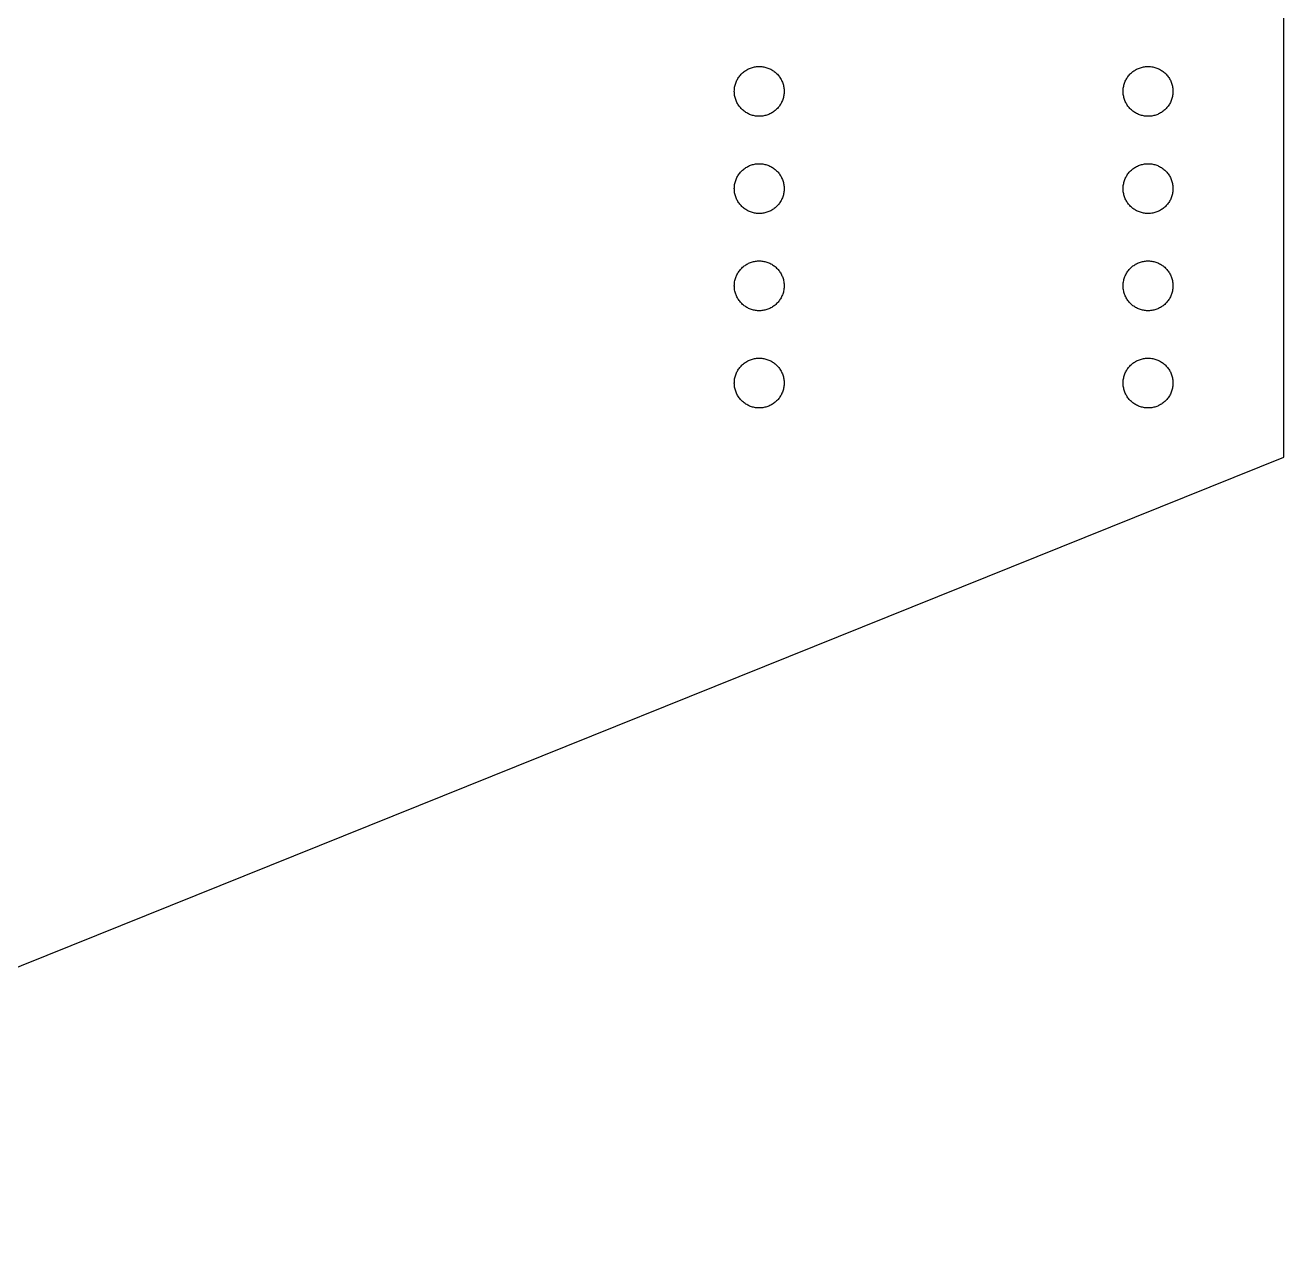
# Model space of a CAD drawing. Header units: metres. Extents: x -207 to 207, y -113 to 113.
# Drawn here: x 103.6 to 207.2, y -103.9 to -2.6 of the extents above; entities that cross this region are included whole.
import ezdxf

# ---------------------------------------------------------------- set-up
doc = ezdxf.new("R2010")
doc.units = ezdxf.units.M

msp = doc.modelspace()

# ---------------------------------------------------------------- linework, layer by layer
for p, q in [((207.175, -38.1), (207.175, 38.1)), ((162.975, -6.22443), (163.05, -6.18296)), ((163.05, -6.18296), (163.127, -6.14497)), ((163.127, -6.14497), (163.206, -6.11009)), ((163.206, -6.11009), (163.285, -6.07831)), ((163.285, -6.07831), (163.366, -6.05002)), ((163.366, -6.05002), (163.449, -6.02521)), ((163.449, -6.02521), (163.532, -6.0039)), ((163.532, -6.0039), (163.616, -5.98607)), ((163.616, -5.98607), (163.7, -5.97173)), ((163.7, -5.97173), (163.786, -5.96088)), ((163.786, -5.96088), (163.871, -5.9539)), ((163.871, -5.9539), (163.957, -5.95041)), ((163.957, -5.95041), (164.043, -5.95041)), ((164.043, -5.95041), (164.129, -5.9539)), ((164.129, -5.9539), (164.214, -5.96088)), ((164.214, -5.96088), (164.299, -5.97173)), ((164.299, -5.97173), (164.384, -5.98607)), ((164.384, -5.98607), (164.468, -6.0039)), ((164.468, -6.0039), (164.551, -6.02521)), ((164.551, -6.02521), (164.633, -6.05002)), ((164.633, -6.05002), (164.714, -6.07831)), ((164.714, -6.07831), (164.794, -6.11009)), ((164.794, -6.11009), (164.873, -6.14497)), ((164.873, -6.14497), (164.95, -6.18296)), ((164.95, -6.18296), (165.025, -6.22443)), ((194.975, -6.22443), (195.05, -6.18296)), ((195.05, -6.18296), (195.127, -6.14497)), ((195.127, -6.14497), (195.206, -6.11009)), ((195.206, -6.11009), (195.285, -6.07831)), ((195.285, -6.07831), (195.366, -6.05002)), ((195.366, -6.05002), (195.449, -6.02521)), ((195.449, -6.02521), (195.532, -6.0039)), ((195.532, -6.0039), (195.616, -5.98607)), ((195.616, -5.98607), (195.7, -5.97173)), ((195.7, -5.97173), (195.786, -5.96088)), ((195.786, -5.96088), (195.871, -5.9539)), ((195.871, -5.9539), (195.957, -5.95041)), ((195.957, -5.95041), (196.043, -5.95041)), ((196.043, -5.95041), (196.129, -5.9539)), ((196.129, -5.9539), (196.214, -5.96088)), ((196.214, -5.96088), (196.299, -5.97173)), ((196.299, -5.97173), (196.384, -5.98607)), ((196.384, -5.98607), (196.468, -6.0039)), ((196.468, -6.0039), (196.551, -6.02521)), ((196.551, -6.02521), (196.633, -6.05002)), ((196.633, -6.05002), (196.714, -6.07831)), ((196.714, -6.07831), (196.794, -6.11009)), ((196.794, -6.11009), (196.873, -6.14497)), ((196.873, -6.14497), (196.95, -6.18296)), ((196.95, -6.18296), (197.025, -6.22443)), ((162.064, -7.32552), (162.094, -7.24529)), ((162.094, -7.24529), (162.127, -7.16584)), ((162.127, -7.16584), (162.164, -7.08833)), ((162.164, -7.08833), (162.204, -7.01236)), ((162.204, -7.01236), (162.246, -6.93795)), ((162.246, -6.93795), (162.292, -6.86547)), ((162.292, -6.86547), (162.341, -6.79493)), ((162.341, -6.79493), (162.393, -6.72633)), ((162.393, -6.72633), (162.448, -6.66045)), ((162.448, -6.66045), (162.506, -6.5965)), ((162.506, -6.5965), (162.566, -6.53526)), ((162.566, -6.53526), (162.628, -6.47635)), ((162.628, -6.47635), (162.693, -6.42015)), ((162.693, -6.42015), (162.761, -6.36705)), ((162.761, -6.36705), (162.83, -6.31628)), ((162.83, -6.31628), (162.901, -6.269)), ((162.901, -6.269), (162.975, -6.22443)), ((165.025, -6.22443), (165.098, -6.269)), ((165.098, -6.269), (165.17, -6.31628)), ((165.17, -6.31628), (165.24, -6.36705)), ((165.24, -6.36705), (165.307, -6.42015)), ((165.307, -6.42015), (165.372, -6.47635)), ((165.372, -6.47635), (165.434, -6.53526)), ((165.434, -6.53526), (165.494, -6.5965)), ((165.494, -6.5965), (165.552, -6.66045)), ((165.552, -6.66045), (165.607, -6.72633)), ((165.607, -6.72633), (165.658, -6.79493)), ((165.658, -6.79493), (165.707, -6.86547)), ((165.707, -6.86547), (165.753, -6.93795)), ((165.753, -6.93795), (165.796, -7.01236)), ((165.796, -7.01236), (165.836, -7.08833)), ((165.836, -7.08833), (165.873, -7.16584)), ((165.873, -7.16584), (165.906, -7.24529)), ((165.906, -7.24529), (165.936, -7.32552)), ((194.064, -7.32552), (194.094, -7.24529)), ((194.094, -7.24529), (194.127, -7.16584)), ((194.127, -7.16584), (194.164, -7.08833)), ((194.164, -7.08833), (194.204, -7.01236)), ((194.204, -7.01236), (194.246, -6.93795)), ((194.246, -6.93795), (194.292, -6.86547)), ((194.292, -6.86547), (194.341, -6.79493)), ((194.341, -6.79493), (194.393, -6.72633)), ((194.393, -6.72633), (194.448, -6.66045)), ((194.448, -6.66045), (194.506, -6.5965)), ((194.506, -6.5965), (194.566, -6.53526)), ((194.566, -6.53526), (194.628, -6.47635)), ((194.628, -6.47635), (194.693, -6.42015)), ((194.693, -6.42015), (194.761, -6.36705)), ((194.761, -6.36705), (194.83, -6.31628)), ((194.83, -6.31628), (194.901, -6.269)), ((194.901, -6.269), (194.975, -6.22443)), ((197.025, -6.22443), (197.098, -6.269)), ((197.098, -6.269), (197.17, -6.31628)), ((197.17, -6.31628), (197.24, -6.36705)), ((197.24, -6.36705), (197.307, -6.42015)), ((197.307, -6.42015), (197.372, -6.47635)), ((197.372, -6.47635), (197.434, -6.53526)), ((197.434, -6.53526), (197.494, -6.5965)), ((197.494, -6.5965), (197.552, -6.66045)), ((197.552, -6.66045), (197.607, -6.72633)), ((197.607, -6.72633), (197.658, -6.79493)), ((197.658, -6.79493), (197.707, -6.86547)), ((197.707, -6.86547), (197.753, -6.93795)), ((197.753, -6.93795), (197.796, -7.01236)), ((197.796, -7.01236), (197.836, -7.08833)), ((197.836, -7.08833), (197.873, -7.16584)), ((197.873, -7.16584), (197.906, -7.24529)), ((197.906, -7.24529), (197.936, -7.32552)), ((161.95, -7.9999), (161.952, -7.91386)), ((161.952, -8.08555), (161.95, -7.9999)), ((161.952, -7.91386), (161.957, -7.8282)), ((161.957, -8.17121), (161.952, -8.08555)), ((161.957, -7.8282), (161.966, -7.74294)), ((161.966, -8.25686), (161.957, -8.17121)), ((161.966, -7.74294), (161.978, -7.65806)), ((161.978, -8.34174), (161.966, -8.25686)), ((161.978, -7.65806), (161.995, -7.57357)), ((161.995, -7.57357), (162.014, -7.48985)), ((162.014, -7.48985), (162.037, -7.4073)), ((162.037, -7.4073), (162.064, -7.32552)), ((165.936, -7.32552), (165.962, -7.4073)), ((165.962, -7.4073), (165.986, -7.48985)), ((165.986, -7.48985), (166.005, -7.57357)), ((166.005, -7.57357), (166.021, -7.65806)), ((166.021, -7.65806), (166.034, -7.74294)), ((166.034, -8.25686), (166.021, -8.34174)), ((166.034, -7.74294), (166.043, -7.8282)), ((166.043, -8.17121), (166.034, -8.25686)), ((166.043, -7.8282), (166.048, -7.91386)), ((166.048, -8.08555), (166.043, -8.17121)), ((166.048, -7.91386), (166.05, -7.9999)), ((166.05, -7.9999), (166.048, -8.08555)), ((193.95, -7.9999), (193.952, -7.91386)), ((193.952, -8.08555), (193.95, -7.9999)), ((193.952, -7.91386), (193.957, -7.8282)), ((193.957, -8.17121), (193.952, -8.08555)), ((193.957, -7.8282), (193.966, -7.74294)), ((193.966, -8.25686), (193.957, -8.17121)), ((193.966, -7.74294), (193.978, -7.65806)), ((193.978, -8.34174), (193.966, -8.25686)), ((193.978, -7.65806), (193.995, -7.57357)), ((193.995, -7.57357), (194.014, -7.48985)), ((194.014, -7.48985), (194.037, -7.4073)), ((194.037, -7.4073), (194.064, -7.32552)), ((197.936, -7.32552), (197.962, -7.4073)), ((197.962, -7.4073), (197.986, -7.48985)), ((197.986, -7.48985), (198.005, -7.57357)), ((198.005, -7.57357), (198.021, -7.65806)), ((198.021, -7.65806), (198.034, -7.74294)), ((198.034, -8.25686), (198.021, -8.34174)), ((198.034, -7.74294), (198.043, -7.8282)), ((198.043, -8.17121), (198.034, -8.25686)), ((198.043, -7.8282), (198.048, -7.91386)), ((198.048, -8.08555), (198.043, -8.17121)), ((198.048, -7.91386), (198.05, -7.9999)), ((198.05, -7.9999), (198.048, -8.08555)), ((161.995, -8.42584), (161.978, -8.34174)), ((162.014, -8.50956), (161.995, -8.42584)), ((162.037, -8.5925), (162.014, -8.50956)), ((162.064, -8.67389), (162.037, -8.5925)), ((162.094, -8.7545), (162.064, -8.67389)), ((162.127, -8.83357), (162.094, -8.7545)), ((162.164, -8.91147), (162.127, -8.83357)), ((162.204, -8.98744), (162.164, -8.91147)), ((162.246, -9.06185), (162.204, -8.98744)), ((162.292, -9.13433), (162.246, -9.06185)), ((162.341, -9.20486), (162.292, -9.13433)), ((162.393, -9.27308), (162.341, -9.20486)), ((162.448, -9.33935), (162.393, -9.27308)), ((165.607, -9.27308), (165.552, -9.33935)), ((165.658, -9.20486), (165.607, -9.27308)), ((165.707, -9.13433), (165.658, -9.20486)), ((165.753, -9.06185), (165.707, -9.13433)), ((165.796, -8.98744), (165.753, -9.06185)), ((165.836, -8.91147), (165.796, -8.98744)), ((165.873, -8.83357), (165.836, -8.91147)), ((165.906, -8.7545), (165.873, -8.83357)), ((165.936, -8.67389), (165.906, -8.7545)), ((165.962, -8.5925), (165.936, -8.67389)), ((165.986, -8.50956), (165.962, -8.5925)), ((166.005, -8.42584), (165.986, -8.50956)), ((166.021, -8.34174), (166.005, -8.42584)), ((193.995, -8.42584), (193.978, -8.34174)), ((194.014, -8.50956), (193.995, -8.42584)), ((194.037, -8.5925), (194.014, -8.50956)), ((194.064, -8.67389), (194.037, -8.5925)), ((194.094, -8.7545), (194.064, -8.67389)), ((194.127, -8.83357), (194.094, -8.7545)), ((194.164, -8.91147), (194.127, -8.83357)), ((194.204, -8.98744), (194.164, -8.91147)), ((194.246, -9.06185), (194.204, -8.98744)), ((194.292, -9.13433), (194.246, -9.06185)), ((194.341, -9.20486), (194.292, -9.13433)), ((194.393, -9.27308), (194.341, -9.20486)), ((194.448, -9.33935), (194.393, -9.27308)), ((197.607, -9.27308), (197.552, -9.33935)), ((197.658, -9.20486), (197.607, -9.27308)), ((197.707, -9.13433), (197.658, -9.20486)), ((197.753, -9.06185), (197.707, -9.13433)), ((197.796, -8.98744), (197.753, -9.06185)), ((197.836, -8.91147), (197.796, -8.98744)), ((197.873, -8.83357), (197.836, -8.91147)), ((197.906, -8.7545), (197.873, -8.83357)), ((197.936, -8.67389), (197.906, -8.7545)), ((197.962, -8.5925), (197.936, -8.67389)), ((197.986, -8.50956), (197.962, -8.5925)), ((198.005, -8.42584), (197.986, -8.50956)), ((198.021, -8.34174), (198.005, -8.42584)), ((162.506, -9.4033), (162.448, -9.33935)), ((162.566, -9.46454), (162.506, -9.4033)), ((162.628, -9.52345), (162.566, -9.46454)), ((162.693, -9.57926), (162.628, -9.52345)), ((162.761, -9.63275), (162.693, -9.57926)), ((162.83, -9.68313), (162.761, -9.63275)), ((162.901, -9.7308), (162.83, -9.68313)), ((162.975, -9.77498), (162.901, -9.7308)), ((163.05, -9.81646), (162.975, -9.77498)), ((163.127, -9.85482), (163.05, -9.81646)), ((163.206, -9.88971), (163.127, -9.85482)), ((163.285, -9.9211), (163.206, -9.88971)), ((163.366, -9.94939), (163.285, -9.9211)), ((163.449, -9.9742), (163.366, -9.94939)), ((163.532, -9.99551), (163.449, -9.9742)), ((163.616, -10.0133), (163.532, -9.99551)), ((163.7, -10.0277), (163.616, -10.0133)), ((163.786, -10.0385), (163.7, -10.0277)), ((163.871, -10.0459), (163.786, -10.0385)), ((163.957, -10.0494), (163.871, -10.0459)), ((164.043, -10.0494), (163.957, -10.0494)), ((164.129, -10.0459), (164.043, -10.0494)), ((164.214, -10.0385), (164.129, -10.0459)), ((164.299, -10.0277), (164.214, -10.0385)), ((164.384, -10.0133), (164.299, -10.0277)), ((164.468, -9.99551), (164.384, -10.0133)), ((164.551, -9.9742), (164.468, -9.99551)), ((164.633, -9.94939), (164.551, -9.9742)), ((164.714, -9.9211), (164.633, -9.94939)), ((164.794, -9.88971), (164.714, -9.9211)), ((164.873, -9.85482), (164.794, -9.88971)), ((164.95, -9.81646), (164.873, -9.85482)), ((165.025, -9.77498), (164.95, -9.81646)), ((165.098, -9.7308), (165.025, -9.77498)), ((165.17, -9.68313), (165.098, -9.7308)), ((165.24, -9.63275), (165.17, -9.68313)), ((165.307, -9.57926), (165.24, -9.63275)), ((165.372, -9.52345), (165.307, -9.57926)), ((165.434, -9.46454), (165.372, -9.52345)), ((165.494, -9.4033), (165.434, -9.46454)), ((165.552, -9.33935), (165.494, -9.4033)), ((194.506, -9.4033), (194.448, -9.33935)), ((194.566, -9.46454), (194.506, -9.4033)), ((194.628, -9.52345), (194.566, -9.46454)), ((194.693, -9.57926), (194.628, -9.52345)), ((194.761, -9.63275), (194.693, -9.57926)), ((194.83, -9.68313), (194.761, -9.63275)), ((194.901, -9.7308), (194.83, -9.68313)), ((194.975, -9.77498), (194.901, -9.7308)), ((195.05, -9.81646), (194.975, -9.77498)), ((195.127, -9.85482), (195.05, -9.81646)), ((195.206, -9.88971), (195.127, -9.85482)), ((195.285, -9.9211), (195.206, -9.88971)), ((195.366, -9.94939), (195.285, -9.9211)), ((195.449, -9.9742), (195.366, -9.94939)), ((195.532, -9.99551), (195.449, -9.9742)), ((195.616, -10.0133), (195.532, -9.99551)), ((195.7, -10.0277), (195.616, -10.0133)), ((195.786, -10.0385), (195.7, -10.0277)), ((195.871, -10.0459), (195.786, -10.0385)), ((195.957, -10.0494), (195.871, -10.0459)), ((196.043, -10.0494), (195.957, -10.0494)), ((196.129, -10.0459), (196.043, -10.0494)), ((196.214, -10.0385), (196.129, -10.0459)), ((196.299, -10.0277), (196.214, -10.0385)), ((196.384, -10.0133), (196.299, -10.0277)), ((196.468, -9.99551), (196.384, -10.0133)), ((196.551, -9.9742), (196.468, -9.99551)), ((196.633, -9.94939), (196.551, -9.9742)), ((196.714, -9.9211), (196.633, -9.94939)), ((196.794, -9.88971), (196.714, -9.9211)), ((196.873, -9.85482), (196.794, -9.88971)), ((196.95, -9.81646), (196.873, -9.85482)), ((197.025, -9.77498), (196.95, -9.81646)), ((197.098, -9.7308), (197.025, -9.77498)), ((197.17, -9.68313), (197.098, -9.7308)), ((197.24, -9.63275), (197.17, -9.68313)), ((197.307, -9.57926), (197.24, -9.63275)), ((197.372, -9.52345), (197.307, -9.57926)), ((197.434, -9.46454), (197.372, -9.52345)), ((197.494, -9.4033), (197.434, -9.46454)), ((197.552, -9.33935), (197.494, -9.4033)), ((162.566, -14.5352), (162.628, -14.4762)), ((162.628, -14.4762), (162.693, -14.4204)), ((162.693, -14.4204), (162.761, -14.367)), ((162.761, -14.367), (162.83, -14.3166)), ((162.83, -14.3166), (162.901, -14.2689)), ((162.901, -14.2689), (162.975, -14.2243)), ((162.975, -14.2243), (163.05, -14.1832)), ((163.05, -14.1832), (163.127, -14.1449)), ((163.127, -14.1449), (163.206, -14.11)), ((163.206, -14.11), (163.285, -14.0782)), ((163.285, -14.0782), (163.366, -14.0503)), ((163.366, -14.0503), (163.449, -14.0255)), ((163.449, -14.0255), (163.532, -14.0038)), ((163.532, -14.0038), (163.616, -13.986)), ((163.616, -13.986), (163.7, -13.9716)), ((163.7, -13.9716), (163.786, -13.9612)), ((163.786, -13.9612), (163.871, -13.9538)), ((163.871, -13.9538), (163.957, -13.9503)), ((163.957, -13.9503), (164.043, -13.9503)), ((164.043, -13.9503), (164.129, -13.9538)), ((164.129, -13.9538), (164.214, -13.9612)), ((164.214, -13.9612), (164.299, -13.9716)), ((164.299, -13.9716), (164.384, -13.986)), ((164.384, -13.986), (164.468, -14.0038)), ((164.468, -14.0038), (164.551, -14.0255)), ((164.551, -14.0255), (164.633, -14.0503)), ((164.633, -14.0503), (164.714, -14.0782)), ((164.714, -14.0782), (164.794, -14.11)), ((164.794, -14.11), (164.873, -14.1449)), ((164.873, -14.1449), (164.95, -14.1832)), ((164.95, -14.1832), (165.025, -14.2243)), ((165.025, -14.2243), (165.098, -14.2689)), ((165.098, -14.2689), (165.17, -14.3166)), ((165.17, -14.3166), (165.24, -14.367)), ((165.24, -14.367), (165.307, -14.4204)), ((165.307, -14.4204), (165.372, -14.4762)), ((165.372, -14.4762), (165.434, -14.5352)), ((194.566, -14.5352), (194.628, -14.4762)), ((194.628, -14.4762), (194.693, -14.4204)), ((194.693, -14.4204), (194.761, -14.367)), ((194.761, -14.367), (194.83, -14.3166)), ((194.83, -14.3166), (194.901, -14.2689)), ((194.901, -14.2689), (194.975, -14.2243)), ((194.975, -14.2243), (195.05, -14.1832)), ((195.05, -14.1832), (195.127, -14.1449)), ((195.127, -14.1449), (195.206, -14.11)), ((195.206, -14.11), (195.285, -14.0782)), ((195.285, -14.0782), (195.366, -14.0503)), ((195.366, -14.0503), (195.449, -14.0255)), ((195.449, -14.0255), (195.532, -14.0038)), ((195.532, -14.0038), (195.616, -13.986)), ((195.616, -13.986), (195.7, -13.9716)), ((195.7, -13.9716), (195.786, -13.9612)), ((195.786, -13.9612), (195.871, -13.9538)), ((195.871, -13.9538), (195.957, -13.9503)), ((195.957, -13.9503), (196.043, -13.9503)), ((196.043, -13.9503), (196.129, -13.9538)), ((196.129, -13.9538), (196.214, -13.9612)), ((196.214, -13.9612), (196.299, -13.9716)), ((196.299, -13.9716), (196.384, -13.986)), ((196.384, -13.986), (196.468, -14.0038)), ((196.468, -14.0038), (196.551, -14.0255)), ((196.551, -14.0255), (196.633, -14.0503)), ((196.633, -14.0503), (196.714, -14.0782)), ((196.714, -14.0782), (196.794, -14.11)), ((196.794, -14.11), (196.873, -14.1449)), ((196.873, -14.1449), (196.95, -14.1832)), ((196.95, -14.1832), (197.025, -14.2243)), ((197.025, -14.2243), (197.098, -14.2689)), ((197.098, -14.2689), (197.17, -14.3166)), ((197.17, -14.3166), (197.24, -14.367)), ((197.24, -14.367), (197.307, -14.4204)), ((197.307, -14.4204), (197.372, -14.4762)), ((197.372, -14.4762), (197.434, -14.5352)), ((161.995, -15.5735), (162.014, -15.4901)), ((162.014, -15.4901), (162.037, -15.4072)), ((162.037, -15.4072), (162.064, -15.3258)), ((162.064, -15.3258), (162.094, -15.2452)), ((162.094, -15.2452), (162.127, -15.1661)), ((162.127, -15.1661), (162.164, -15.0882)), ((162.164, -15.0882), (162.204, -15.0123)), ((162.204, -15.0123), (162.246, -14.9378)), ((162.246, -14.9378), (162.292, -14.8654)), ((162.292, -14.8654), (162.341, -14.7948)), ((162.341, -14.7948), (162.393, -14.7266)), ((162.393, -14.7266), (162.448, -14.6603)), ((162.448, -14.6603), (162.506, -14.5964)), ((162.506, -14.5964), (162.566, -14.5352)), ((165.434, -14.5352), (165.494, -14.5964)), ((165.494, -14.5964), (165.552, -14.6603)), ((165.552, -14.6603), (165.607, -14.7266)), ((165.607, -14.7266), (165.658, -14.7948)), ((165.658, -14.7948), (165.707, -14.8654)), ((165.707, -14.8654), (165.753, -14.9378)), ((165.753, -14.9378), (165.796, -15.0123)), ((165.796, -15.0123), (165.836, -15.0882)), ((165.836, -15.0882), (165.873, -15.1661)), ((165.873, -15.1661), (165.906, -15.2452)), ((165.906, -15.2452), (165.936, -15.3258)), ((165.936, -15.3258), (165.962, -15.4072)), ((165.962, -15.4072), (165.986, -15.4901)), ((165.986, -15.4901), (166.005, -15.5735)), ((193.995, -15.5735), (194.014, -15.4901)), ((194.014, -15.4901), (194.037, -15.4072)), ((194.037, -15.4072), (194.064, -15.3258)), ((194.064, -15.3258), (194.094, -15.2452)), ((194.094, -15.2452), (194.127, -15.1661)), ((194.127, -15.1661), (194.164, -15.0882)), ((194.164, -15.0882), (194.204, -15.0123)), ((194.204, -15.0123), (194.246, -14.9378)), ((194.246, -14.9378), (194.292, -14.8654)), ((194.292, -14.8654), (194.341, -14.7948)), ((194.341, -14.7948), (194.393, -14.7266)), ((194.393, -14.7266), (194.448, -14.6603)), ((194.448, -14.6603), (194.506, -14.5964)), ((194.506, -14.5964), (194.566, -14.5352)), ((197.434, -14.5352), (197.494, -14.5964)), ((197.494, -14.5964), (197.552, -14.6603)), ((197.552, -14.6603), (197.607, -14.7266)), ((197.607, -14.7266), (197.658, -14.7948)), ((197.658, -14.7948), (197.707, -14.8654)), ((197.707, -14.8654), (197.753, -14.9378)), ((197.753, -14.9378), (197.796, -15.0123)), ((197.796, -15.0123), (197.836, -15.0882)), ((197.836, -15.0882), (197.873, -15.1661)), ((197.873, -15.1661), (197.906, -15.2452)), ((197.906, -15.2452), (197.936, -15.3258)), ((197.936, -15.3258), (197.962, -15.4072)), ((197.962, -15.4072), (197.986, -15.4901)), ((197.986, -15.4901), (198.005, -15.5735)), ((161.95, -15.9998), (161.952, -15.9141)), ((161.952, -16.0858), (161.95, -15.9998)), ((161.952, -15.9141), (161.957, -15.8281)), ((161.957, -16.1715), (161.952, -16.0858)), ((161.957, -15.8281), (161.966, -15.7428)), ((161.966, -16.2568), (161.957, -16.1715)), ((161.966, -15.7428), (161.978, -15.658)), ((161.978, -16.3416), (161.966, -16.2568)), ((161.978, -15.658), (161.995, -15.5735)), ((161.995, -16.4261), (161.978, -16.3416)), ((162.014, -16.5095), (161.995, -16.4261)), ((162.037, -16.5924), (162.014, -16.5095)), ((165.986, -16.5095), (165.962, -16.5924)), ((166.005, -16.4261), (165.986, -16.5095)), ((166.005, -15.5735), (166.021, -15.658)), ((166.021, -16.3416), (166.005, -16.4261)), ((166.021, -15.658), (166.034, -15.7428)), ((166.034, -16.2568), (166.021, -16.3416)), ((166.034, -15.7428), (166.043, -15.8281)), ((166.043, -16.1715), (166.034, -16.2568)), ((166.043, -15.8281), (166.048, -15.9141)), ((166.048, -16.0858), (166.043, -16.1715)), ((166.048, -15.9141), (166.05, -15.9998)), ((166.05, -15.9998), (166.048, -16.0858)), ((193.95, -15.9998), (193.952, -15.9141)), ((193.952, -16.0858), (193.95, -15.9998)), ((193.952, -15.9141), (193.957, -15.8281)), ((193.957, -16.1715), (193.952, -16.0858)), ((193.957, -15.8281), (193.966, -15.7428)), ((193.966, -16.2568), (193.957, -16.1715)), ((193.966, -15.7428), (193.978, -15.658)), ((193.978, -16.3416), (193.966, -16.2568)), ((193.978, -15.658), (193.995, -15.5735)), ((193.995, -16.4261), (193.978, -16.3416)), ((194.014, -16.5095), (193.995, -16.4261)), ((194.037, -16.5924), (194.014, -16.5095)), ((197.986, -16.5095), (197.962, -16.5924)), ((198.005, -16.4261), (197.986, -16.5095)), ((198.005, -15.5735), (198.021, -15.658)), ((198.021, -16.3416), (198.005, -16.4261)), ((198.021, -15.658), (198.034, -15.7428)), ((198.034, -16.2568), (198.021, -16.3416)), ((198.034, -15.7428), (198.043, -15.8281)), ((198.043, -16.1715), (198.034, -16.2568)), ((198.043, -15.8281), (198.048, -15.9141)), ((198.048, -16.0858), (198.043, -16.1715)), ((198.048, -15.9141), (198.05, -15.9998)), ((198.05, -15.9998), (198.048, -16.0858)), ((162.064, -16.6742), (162.037, -16.5924)), ((162.094, -16.7544), (162.064, -16.6742)), ((162.127, -16.8335), (162.094, -16.7544)), ((162.164, -16.9114), (162.127, -16.8335)), ((162.204, -16.9873), (162.164, -16.9114)), ((162.246, -17.0617), (162.204, -16.9873)), ((162.292, -17.1342), (162.246, -17.0617)), ((162.341, -17.2048), (162.292, -17.1342)), ((162.393, -17.273), (162.341, -17.2048)), ((162.448, -17.3393), (162.393, -17.273)), ((162.506, -17.4032), (162.448, -17.3393)), ((162.566, -17.4644), (162.506, -17.4032)), ((162.628, -17.5233), (162.566, -17.4644)), ((162.693, -17.5795), (162.628, -17.5233)), ((162.761, -17.6326), (162.693, -17.5795)), ((165.307, -17.5795), (165.24, -17.6326)), ((165.372, -17.5233), (165.307, -17.5795)), ((165.434, -17.4644), (165.372, -17.5233)), ((165.494, -17.4032), (165.434, -17.4644)), ((165.552, -17.3393), (165.494, -17.4032)), ((165.607, -17.273), (165.552, -17.3393)), ((165.658, -17.2048), (165.607, -17.273)), ((165.707, -17.1342), (165.658, -17.2048)), ((165.753, -17.0617), (165.707, -17.1342)), ((165.796, -16.9873), (165.753, -17.0617)), ((165.836, -16.9114), (165.796, -16.9873)), ((165.873, -16.8335), (165.836, -16.9114)), ((165.906, -16.7544), (165.873, -16.8335)), ((165.936, -16.6742), (165.906, -16.7544)), ((165.962, -16.5924), (165.936, -16.6742)), ((194.064, -16.6742), (194.037, -16.5924)), ((194.094, -16.7544), (194.064, -16.6742)), ((194.127, -16.8335), (194.094, -16.7544)), ((194.164, -16.9114), (194.127, -16.8335)), ((194.204, -16.9873), (194.164, -16.9114)), ((194.246, -17.0617), (194.204, -16.9873)), ((194.292, -17.1342), (194.246, -17.0617)), ((194.341, -17.2048), (194.292, -17.1342)), ((194.393, -17.273), (194.341, -17.2048)), ((194.448, -17.3393), (194.393, -17.273)), ((194.506, -17.4032), (194.448, -17.3393)), ((194.566, -17.4644), (194.506, -17.4032)), ((194.628, -17.5233), (194.566, -17.4644)), ((194.693, -17.5795), (194.628, -17.5233)), ((194.761, -17.6326), (194.693, -17.5795)), ((197.307, -17.5795), (197.24, -17.6326)), ((197.372, -17.5233), (197.307, -17.5795)), ((197.434, -17.4644), (197.372, -17.5233)), ((197.494, -17.4032), (197.434, -17.4644)), ((197.552, -17.3393), (197.494, -17.4032)), ((197.607, -17.273), (197.552, -17.3393)), ((197.658, -17.2048), (197.607, -17.273)), ((197.707, -17.1342), (197.658, -17.2048)), ((197.753, -17.0617), (197.707, -17.1342)), ((197.796, -16.9873), (197.753, -17.0617)), ((197.836, -16.9114), (197.796, -16.9873)), ((197.873, -16.8335), (197.836, -16.9114)), ((197.906, -16.7544), (197.873, -16.8335)), ((197.936, -16.6742), (197.906, -16.7544)), ((197.962, -16.5924), (197.936, -16.6742)), ((162.83, -17.683), (162.761, -17.6326)), ((162.901, -17.7307), (162.83, -17.683)), ((162.975, -17.7753), (162.901, -17.7307)), ((163.05, -17.8164), (162.975, -17.7753)), ((163.127, -17.8547), (163.05, -17.8164)), ((163.206, -17.8896), (163.127, -17.8547)), ((163.285, -17.9214), (163.206, -17.8896)), ((163.366, -17.9493), (163.285, -17.9214)), ((163.449, -17.9745), (163.366, -17.9493)), ((163.532, -17.9958), (163.449, -17.9745)), ((163.616, -18.0136), (163.532, -17.9958)), ((163.7, -18.028), (163.616, -18.0136)), ((163.786, -18.0384), (163.7, -18.028)), ((163.871, -18.0458), (163.786, -18.0384)), ((163.957, -18.0493), (163.871, -18.0458)), ((164.043, -18.0493), (163.957, -18.0493)), ((164.129, -18.0458), (164.043, -18.0493)), ((164.214, -18.0384), (164.129, -18.0458)), ((164.299, -18.028), (164.214, -18.0384)), ((164.384, -18.0136), (164.299, -18.028)), ((164.468, -17.9958), (164.384, -18.0136)), ((164.551, -17.9745), (164.468, -17.9958)), ((164.633, -17.9493), (164.551, -17.9745)), ((164.714, -17.9214), (164.633, -17.9493)), ((164.794, -17.8896), (164.714, -17.9214)), ((164.873, -17.8547), (164.794, -17.8896)), ((164.95, -17.8164), (164.873, -17.8547)), ((165.025, -17.7753), (164.95, -17.8164)), ((165.098, -17.7307), (165.025, -17.7753)), ((165.17, -17.683), (165.098, -17.7307)), ((165.24, -17.6326), (165.17, -17.683)), ((194.83, -17.683), (194.761, -17.6326)), ((194.901, -17.7307), (194.83, -17.683)), ((194.975, -17.7753), (194.901, -17.7307)), ((195.05, -17.8164), (194.975, -17.7753)), ((195.127, -17.8547), (195.05, -17.8164)), ((195.206, -17.8896), (195.127, -17.8547)), ((195.285, -17.9214), (195.206, -17.8896)), ((195.366, -17.9493), (195.285, -17.9214)), ((195.449, -17.9745), (195.366, -17.9493)), ((195.532, -17.9958), (195.449, -17.9745)), ((195.616, -18.0136), (195.532, -17.9958)), ((195.7, -18.028), (195.616, -18.0136)), ((195.786, -18.0384), (195.7, -18.028)), ((195.871, -18.0458), (195.786, -18.0384)), ((195.957, -18.0493), (195.871, -18.0458)), ((196.043, -18.0493), (195.957, -18.0493)), ((196.129, -18.0458), (196.043, -18.0493)), ((196.214, -18.0384), (196.129, -18.0458)), ((196.299, -18.028), (196.214, -18.0384)), ((196.384, -18.0136), (196.299, -18.028)), ((196.468, -17.9958), (196.384, -18.0136)), ((196.551, -17.9745), (196.468, -17.9958)), ((196.633, -17.9493), (196.551, -17.9745)), ((196.714, -17.9214), (196.633, -17.9493)), ((196.794, -17.8896), (196.714, -17.9214)), ((196.873, -17.8547), (196.794, -17.8896)), ((196.95, -17.8164), (196.873, -17.8547)), ((197.025, -17.7753), (196.95, -17.8164)), ((197.098, -17.7307), (197.025, -17.7753)), ((197.17, -17.683), (197.098, -17.7307)), ((197.24, -17.6326), (197.17, -17.683)), ((162.341, -22.7947), (162.393, -22.7265)), ((162.393, -22.7265), (162.448, -22.6602)), ((162.448, -22.6602), (162.506, -22.5963)), ((162.506, -22.5963), (162.566, -22.5351)), ((162.566, -22.5351), (162.628, -22.4765)), ((162.628, -22.4765), (162.693, -22.4203)), ((162.693, -22.4203), (162.761, -22.3669)), ((162.761, -22.3669), (162.83, -22.3165)), ((162.83, -22.3165), (162.901, -22.2688)), ((162.901, -22.2688), (162.975, -22.2246)), ((162.975, -22.2246), (163.05, -22.1831)), ((163.05, -22.1831), (163.127, -22.1448)), ((163.127, -22.1448), (163.206, -22.1099)), ((163.206, -22.1099), (163.285, -22.0785)), ((163.285, -22.0785), (163.366, -22.0502)), ((163.366, -22.0502), (163.449, -22.0254)), ((163.449, -22.0254), (163.532, -22.0041)), ((163.532, -22.0041), (163.616, -21.9863)), ((163.616, -21.9863), (163.7, -21.9719)), ((163.7, -21.9719), (163.786, -21.9611)), ((163.786, -21.9611), (163.871, -21.9537)), ((163.871, -21.9537), (163.957, -21.9502)), ((163.957, -21.9502), (164.043, -21.9502)), ((164.043, -21.9502), (164.129, -21.9537)), ((164.129, -21.9537), (164.214, -21.9611)), ((164.214, -21.9611), (164.299, -21.9719)), ((164.299, -21.9719), (164.384, -21.9863)), ((164.384, -21.9863), (164.468, -22.0041)), ((164.468, -22.0041), (164.551, -22.0254)), ((164.551, -22.0254), (164.633, -22.0502)), ((164.633, -22.0502), (164.714, -22.0785)), ((164.714, -22.0785), (164.794, -22.1099)), ((164.794, -22.1099), (164.873, -22.1448)), ((164.873, -22.1448), (164.95, -22.1831)), ((164.95, -22.1831), (165.025, -22.2246)), ((165.025, -22.2246), (165.098, -22.2688)), ((165.098, -22.2688), (165.17, -22.3165)), ((165.17, -22.3165), (165.24, -22.3669)), ((165.24, -22.3669), (165.307, -22.4203)), ((165.307, -22.4203), (165.372, -22.4765)), ((165.372, -22.4765), (165.434, -22.5351)), ((165.434, -22.5351), (165.494, -22.5963)), ((165.494, -22.5963), (165.552, -22.6602)), ((165.552, -22.6602), (165.607, -22.7265)), ((165.607, -22.7265), (165.658, -22.7947)), ((194.341, -22.7947), (194.393, -22.7265)), ((194.393, -22.7265), (194.448, -22.6602)), ((194.448, -22.6602), (194.506, -22.5963)), ((194.506, -22.5963), (194.566, -22.5351)), ((194.566, -22.5351), (194.628, -22.4765)), ((194.628, -22.4765), (194.693, -22.4203)), ((194.693, -22.4203), (194.761, -22.3669)), ((194.761, -22.3669), (194.83, -22.3165)), ((194.83, -22.3165), (194.901, -22.2688)), ((194.901, -22.2688), (194.975, -22.2246)), ((194.975, -22.2246), (195.05, -22.1831)), ((195.05, -22.1831), (195.127, -22.1448)), ((195.127, -22.1448), (195.206, -22.1099)), ((195.206, -22.1099), (195.285, -22.0785)), ((195.285, -22.0785), (195.366, -22.0502)), ((195.366, -22.0502), (195.449, -22.0254)), ((195.449, -22.0254), (195.532, -22.0041)), ((195.532, -22.0041), (195.616, -21.9863)), ((195.616, -21.9863), (195.7, -21.9719)), ((195.7, -21.9719), (195.786, -21.9611)), ((195.786, -21.9611), (195.871, -21.9537)), ((195.871, -21.9537), (195.957, -21.9502)), ((195.957, -21.9502), (196.043, -21.9502)), ((196.043, -21.9502), (196.129, -21.9537)), ((196.129, -21.9537), (196.214, -21.9611)), ((196.214, -21.9611), (196.299, -21.9719)), ((196.299, -21.9719), (196.384, -21.9863)), ((196.384, -21.9863), (196.468, -22.0041)), ((196.468, -22.0041), (196.551, -22.0254)), ((196.551, -22.0254), (196.633, -22.0502)), ((196.633, -22.0502), (196.714, -22.0785)), ((196.714, -22.0785), (196.794, -22.1099)), ((196.794, -22.1099), (196.873, -22.1448)), ((196.873, -22.1448), (196.95, -22.1831)), ((196.95, -22.1831), (197.025, -22.2246)), ((197.025, -22.2246), (197.098, -22.2688)), ((197.098, -22.2688), (197.17, -22.3165)), ((197.17, -22.3165), (197.24, -22.3669)), ((197.24, -22.3669), (197.307, -22.4203)), ((197.307, -22.4203), (197.372, -22.4765)), ((197.372, -22.4765), (197.434, -22.5351)), ((197.434, -22.5351), (197.494, -22.5963)), ((197.494, -22.5963), (197.552, -22.6602)), ((197.552, -22.6602), (197.607, -22.7265)), ((197.607, -22.7265), (197.658, -22.7947)), ((161.957, -23.8284), (161.966, -23.7427)), ((161.966, -23.7427), (161.978, -23.6579)), ((161.978, -23.6579), (161.995, -23.5738)), ((161.995, -23.5738), (162.014, -23.49)), ((162.014, -23.49), (162.037, -23.4071)), ((162.037, -23.4071), (162.064, -23.3257)), ((162.064, -23.3257), (162.094, -23.2451)), ((162.094, -23.2451), (162.127, -23.166)), ((162.127, -23.166), (162.164, -23.0881)), ((162.164, -23.0881), (162.204, -23.0122)), ((162.204, -23.0122), (162.246, -22.9377)), ((162.246, -22.9377), (162.292, -22.8653)), ((162.292, -22.8653), (162.341, -22.7947)), ((165.658, -22.7947), (165.707, -22.8653)), ((165.707, -22.8653), (165.753, -22.9377)), ((165.753, -22.9377), (165.796, -23.0122)), ((165.796, -23.0122), (165.836, -23.0881)), ((165.836, -23.0881), (165.873, -23.166)), ((165.873, -23.166), (165.906, -23.2451)), ((165.906, -23.2451), (165.936, -23.3257)), ((165.936, -23.3257), (165.962, -23.4071)), ((165.962, -23.4071), (165.986, -23.49)), ((165.986, -23.49), (166.005, -23.5738)), ((166.005, -23.5738), (166.021, -23.6579)), ((166.021, -23.6579), (166.034, -23.7427)), ((166.034, -23.7427), (166.043, -23.8284)), ((193.957, -23.8284), (193.966, -23.7427)), ((193.966, -23.7427), (193.978, -23.6579)), ((193.978, -23.6579), (193.995, -23.5738)), ((193.995, -23.5738), (194.014, -23.49)), ((194.014, -23.49), (194.037, -23.4071)), ((194.037, -23.4071), (194.064, -23.3257)), ((194.064, -23.3257), (194.094, -23.2451)), ((194.094, -23.2451), (194.127, -23.166)), ((194.127, -23.166), (194.164, -23.0881)), ((194.164, -23.0881), (194.204, -23.0122)), ((194.204, -23.0122), (194.246, -22.9377)), ((194.246, -22.9377), (194.292, -22.8653)), ((194.292, -22.8653), (194.341, -22.7947)), ((197.658, -22.7947), (197.707, -22.8653)), ((197.707, -22.8653), (197.753, -22.9377)), ((197.753, -22.9377), (197.796, -23.0122)), ((197.796, -23.0122), (197.836, -23.0881)), ((197.836, -23.0881), (197.873, -23.166)), ((197.873, -23.166), (197.906, -23.2451)), ((197.906, -23.2451), (197.936, -23.3257)), ((197.936, -23.3257), (197.962, -23.4071)), ((197.962, -23.4071), (197.986, -23.49)), ((197.986, -23.49), (198.005, -23.5738)), ((198.005, -23.5738), (198.021, -23.6579)), ((198.021, -23.6579), (198.034, -23.7427)), ((198.034, -23.7427), (198.043, -23.8284)), ((161.95, -23.9997), (161.952, -23.914)), ((161.952, -24.0857), (161.95, -23.9997)), ((161.952, -23.914), (161.957, -23.8284)), ((161.957, -24.1714), (161.952, -24.0857)), ((161.966, -24.2567), (161.957, -24.1714)), ((161.978, -24.3415), (161.966, -24.2567)), ((161.995, -24.426), (161.978, -24.3415)), ((162.014, -24.5097), (161.995, -24.426)), ((162.037, -24.5923), (162.014, -24.5097)), ((162.064, -24.6741), (162.037, -24.5923)), ((162.094, -24.7543), (162.064, -24.6741)), ((162.127, -24.8338), (162.094, -24.7543)), ((162.164, -24.9113), (162.127, -24.8338)), ((165.873, -24.8338), (165.836, -24.9113)), ((165.906, -24.7543), (165.873, -24.8338)), ((165.936, -24.6741), (165.906, -24.7543)), ((165.962, -24.5923), (165.936, -24.6741)), ((165.986, -24.5097), (165.962, -24.5923)), ((166.005, -24.426), (165.986, -24.5097)), ((166.021, -24.3415), (166.005, -24.426)), ((166.034, -24.2567), (166.021, -24.3415)), ((166.043, -24.1714), (166.034, -24.2567)), ((166.043, -23.8284), (166.048, -23.914)), ((166.048, -24.0857), (166.043, -24.1714)), ((166.048, -23.914), (166.05, -23.9997)), ((166.05, -23.9997), (166.048, -24.0857)), ((193.95, -23.9997), (193.952, -23.914)), ((193.952, -24.0857), (193.95, -23.9997)), ((193.952, -23.914), (193.957, -23.8284)), ((193.957, -24.1714), (193.952, -24.0857)), ((193.966, -24.2567), (193.957, -24.1714)), ((193.978, -24.3415), (193.966, -24.2567)), ((193.995, -24.426), (193.978, -24.3415)), ((194.014, -24.5097), (193.995, -24.426)), ((194.037, -24.5923), (194.014, -24.5097)), ((194.064, -24.6741), (194.037, -24.5923)), ((194.094, -24.7543), (194.064, -24.6741)), ((194.127, -24.8338), (194.094, -24.7543)), ((194.164, -24.9113), (194.127, -24.8338)), ((197.873, -24.8338), (197.836, -24.9113)), ((197.906, -24.7543), (197.873, -24.8338)), ((197.936, -24.6741), (197.906, -24.7543)), ((197.962, -24.5923), (197.936, -24.6741)), ((197.986, -24.5097), (197.962, -24.5923)), ((198.005, -24.426), (197.986, -24.5097)), ((198.021, -24.3415), (198.005, -24.426)), ((198.034, -24.2567), (198.021, -24.3415)), ((198.043, -24.1714), (198.034, -24.2567)), ((198.043, -23.8284), (198.048, -23.914)), ((198.048, -24.0857), (198.043, -24.1714)), ((198.048, -23.914), (198.05, -23.9997)), ((198.05, -23.9997), (198.048, -24.0857)), ((162.204, -24.9872), (162.164, -24.9113)), ((162.246, -25.0616), (162.204, -24.9872)), ((162.292, -25.1341), (162.246, -25.0616)), ((162.341, -25.2047), (162.292, -25.1341)), ((162.393, -25.2733), (162.341, -25.2047)), ((162.448, -25.3392), (162.393, -25.2733)), ((162.506, -25.4031), (162.448, -25.3392)), ((162.566, -25.4643), (162.506, -25.4031)), ((162.628, -25.5232), (162.566, -25.4643)), ((162.693, -25.5794), (162.628, -25.5232)), ((162.761, -25.6325), (162.693, -25.5794)), ((162.83, -25.6833), (162.761, -25.6325)), ((162.901, -25.7306), (162.83, -25.6833)), ((162.975, -25.7752), (162.901, -25.7306)), ((163.05, -25.8166), (162.975, -25.7752)), ((163.127, -25.8546), (163.05, -25.8166)), ((163.206, -25.8895), (163.127, -25.8546)), ((163.285, -25.9213), (163.206, -25.8895)), ((164.794, -25.8895), (164.714, -25.9213)), ((164.873, -25.8546), (164.794, -25.8895)), ((164.95, -25.8166), (164.873, -25.8546)), ((165.025, -25.7752), (164.95, -25.8166)), ((165.098, -25.7306), (165.025, -25.7752)), ((165.17, -25.6833), (165.098, -25.7306)), ((165.24, -25.6325), (165.17, -25.6833)), ((165.307, -25.5794), (165.24, -25.6325)), ((165.372, -25.5232), (165.307, -25.5794)), ((165.434, -25.4643), (165.372, -25.5232)), ((165.494, -25.4031), (165.434, -25.4643)), ((165.552, -25.3392), (165.494, -25.4031)), ((165.607, -25.2733), (165.552, -25.3392)), ((165.658, -25.2047), (165.607, -25.2733)), ((165.707, -25.1341), (165.658, -25.2047)), ((165.753, -25.0616), (165.707, -25.1341)), ((165.796, -24.9872), (165.753, -25.0616)), ((165.836, -24.9113), (165.796, -24.9872)), ((194.204, -24.9872), (194.164, -24.9113)), ((194.246, -25.0616), (194.204, -24.9872)), ((194.292, -25.1341), (194.246, -25.0616)), ((194.341, -25.2047), (194.292, -25.1341)), ((194.393, -25.2733), (194.341, -25.2047)), ((194.448, -25.3392), (194.393, -25.2733)), ((194.506, -25.4031), (194.448, -25.3392)), ((194.566, -25.4643), (194.506, -25.4031)), ((194.628, -25.5232), (194.566, -25.4643)), ((194.693, -25.5794), (194.628, -25.5232)), ((194.761, -25.6325), (194.693, -25.5794)), ((194.83, -25.6833), (194.761, -25.6325)), ((194.901, -25.7306), (194.83, -25.6833)), ((194.975, -25.7752), (194.901, -25.7306)), ((195.05, -25.8166), (194.975, -25.7752)), ((195.127, -25.8546), (195.05, -25.8166)), ((195.206, -25.8895), (195.127, -25.8546)), ((195.285, -25.9213), (195.206, -25.8895)), ((196.794, -25.8895), (196.714, -25.9213)), ((196.873, -25.8546), (196.794, -25.8895)), ((196.95, -25.8166), (196.873, -25.8546)), ((197.025, -25.7752), (196.95, -25.8166)), ((197.098, -25.7306), (197.025, -25.7752)), ((197.17, -25.6833), (197.098, -25.7306)), ((197.24, -25.6325), (197.17, -25.6833)), ((197.307, -25.5794), (197.24, -25.6325)), ((197.372, -25.5232), (197.307, -25.5794)), ((197.434, -25.4643), (197.372, -25.5232)), ((197.494, -25.4031), (197.434, -25.4643)), ((197.552, -25.3392), (197.494, -25.4031)), ((197.607, -25.2733), (197.552, -25.3392)), ((197.658, -25.2047), (197.607, -25.2733)), ((197.707, -25.1341), (197.658, -25.2047)), ((197.753, -25.0616), (197.707, -25.1341)), ((197.796, -24.9872), (197.753, -25.0616)), ((197.836, -24.9113), (197.796, -24.9872)), ((163.366, -25.9496), (163.285, -25.9213)), ((163.449, -25.9744), (163.366, -25.9496)), ((163.532, -25.9957), (163.449, -25.9744)), ((163.616, -26.0135), (163.532, -25.9957)), ((163.7, -26.0279), (163.616, -26.0135)), ((163.786, -26.0387), (163.7, -26.0279)), ((163.871, -26.0457), (163.786, -26.0387)), ((163.957, -26.0492), (163.871, -26.0457)), ((164.043, -26.0492), (163.957, -26.0492)), ((164.129, -26.0457), (164.043, -26.0492)), ((164.214, -26.0387), (164.129, -26.0457)), ((164.299, -26.0279), (164.214, -26.0387)), ((164.384, -26.0135), (164.299, -26.0279)), ((164.468, -25.9957), (164.384, -26.0135)), ((164.551, -25.9744), (164.468, -25.9957)), ((164.633, -25.9496), (164.551, -25.9744)), ((164.714, -25.9213), (164.633, -25.9496)), ((195.366, -25.9496), (195.285, -25.9213)), ((195.449, -25.9744), (195.366, -25.9496)), ((195.532, -25.9957), (195.449, -25.9744)), ((195.616, -26.0135), (195.532, -25.9957)), ((195.7, -26.0279), (195.616, -26.0135)), ((195.786, -26.0387), (195.7, -26.0279)), ((195.871, -26.0457), (195.786, -26.0387)), ((195.957, -26.0492), (195.871, -26.0457)), ((196.043, -26.0492), (195.957, -26.0492)), ((196.129, -26.0457), (196.043, -26.0492)), ((196.214, -26.0387), (196.129, -26.0457)), ((196.299, -26.0279), (196.214, -26.0387)), ((196.384, -26.0135), (196.299, -26.0279)), ((196.468, -25.9957), (196.384, -26.0135)), ((196.551, -25.9744), (196.468, -25.9957)), ((196.633, -25.9496), (196.551, -25.9744)), ((196.714, -25.9213), (196.633, -25.9496)), ((163.366, -30.0501), (163.449, -30.0253)), ((163.449, -30.0253), (163.532, -30.004)), ((163.532, -30.004), (163.616, -29.9862)), ((163.616, -29.9862), (163.7, -29.9718)), ((163.7, -29.9718), (163.786, -29.961)), ((163.786, -29.961), (163.871, -29.954)), ((163.871, -29.954), (163.957, -29.9501)), ((163.957, -29.9501), (164.043, -29.9501)), ((164.043, -29.9501), (164.129, -29.954)), ((164.129, -29.954), (164.214, -29.961)), ((164.214, -29.961), (164.299, -29.9718)), ((164.299, -29.9718), (164.384, -29.9862)), ((164.384, -29.9862), (164.468, -30.004)), ((164.468, -30.004), (164.551, -30.0253)), ((164.551, -30.0253), (164.633, -30.0501)), ((195.366, -30.0501), (195.449, -30.0253)), ((195.449, -30.0253), (195.532, -30.004)), ((195.532, -30.004), (195.616, -29.9862)), ((195.616, -29.9862), (195.7, -29.9718)), ((195.7, -29.9718), (195.786, -29.961)), ((195.786, -29.961), (195.871, -29.954)), ((195.871, -29.954), (195.957, -29.9501)), ((195.957, -29.9501), (196.043, -29.9501)), ((196.043, -29.9501), (196.129, -29.954)), ((196.129, -29.954), (196.214, -29.961)), ((196.214, -29.961), (196.299, -29.9718)), ((196.299, -29.9718), (196.384, -29.9862)), ((196.384, -29.9862), (196.468, -30.004)), ((196.468, -30.004), (196.551, -30.0253)), ((196.551, -30.0253), (196.633, -30.0501)), ((162.164, -31.0884), (162.204, -31.0121)), ((162.204, -31.0121), (162.246, -30.938)), ((162.246, -30.938), (162.292, -30.8652)), ((162.292, -30.8652), (162.341, -30.795)), ((162.341, -30.795), (162.393, -30.7264)), ((162.393, -30.7264), (162.448, -30.6601)), ((162.448, -30.6601), (162.506, -30.5966)), ((162.506, -30.5966), (162.566, -30.535)), ((162.566, -30.535), (162.628, -30.4764)), ((162.628, -30.4764), (162.693, -30.4202)), ((162.693, -30.4202), (162.761, -30.3668)), ((162.761, -30.3668), (162.83, -30.3164)), ((162.83, -30.3164), (162.901, -30.2691)), ((162.901, -30.2691), (162.975, -30.2245)), ((162.975, -30.2245), (163.05, -30.183)), ((163.05, -30.183), (163.127, -30.1451)), ((163.127, -30.1451), (163.206, -30.1098)), ((163.206, -30.1098), (163.285, -30.0784)), ((163.285, -30.0784), (163.366, -30.0501)), ((164.633, -30.0501), (164.714, -30.0784)), ((164.714, -30.0784), (164.794, -30.1098)), ((164.794, -30.1098), (164.873, -30.1451)), ((164.873, -30.1451), (164.95, -30.183)), ((164.95, -30.183), (165.025, -30.2245)), ((165.025, -30.2245), (165.098, -30.2691)), ((165.098, -30.2691), (165.17, -30.3164)), ((165.17, -30.3164), (165.24, -30.3668)), ((165.24, -30.3668), (165.307, -30.4202)), ((165.307, -30.4202), (165.372, -30.4764)), ((165.372, -30.4764), (165.434, -30.535)), ((165.434, -30.535), (165.494, -30.5966)), ((165.494, -30.5966), (165.552, -30.6601)), ((165.552, -30.6601), (165.607, -30.7264)), ((165.607, -30.7264), (165.658, -30.795)), ((165.658, -30.795), (165.707, -30.8652)), ((165.707, -30.8652), (165.753, -30.938)), ((165.753, -30.938), (165.796, -31.0121)), ((165.796, -31.0121), (165.836, -31.0884)), ((194.164, -31.0884), (194.204, -31.0121)), ((194.204, -31.0121), (194.246, -30.938)), ((194.246, -30.938), (194.292, -30.8652)), ((194.292, -30.8652), (194.341, -30.795)), ((194.341, -30.795), (194.393, -30.7264)), ((194.393, -30.7264), (194.448, -30.6601)), ((194.448, -30.6601), (194.506, -30.5966)), ((194.506, -30.5966), (194.566, -30.535)), ((194.566, -30.535), (194.628, -30.4764)), ((194.628, -30.4764), (194.693, -30.4202)), ((194.693, -30.4202), (194.761, -30.3668)), ((194.761, -30.3668), (194.83, -30.3164)), ((194.83, -30.3164), (194.901, -30.2691)), ((194.901, -30.2691), (194.975, -30.2245)), ((194.975, -30.2245), (195.05, -30.183)), ((195.05, -30.183), (195.127, -30.1451)), ((195.127, -30.1451), (195.206, -30.1098)), ((195.206, -30.1098), (195.285, -30.0784)), ((195.285, -30.0784), (195.366, -30.0501)), ((196.633, -30.0501), (196.714, -30.0784)), ((196.714, -30.0784), (196.794, -30.1098)), ((196.794, -30.1098), (196.873, -30.1451)), ((196.873, -30.1451), (196.95, -30.183)), ((196.95, -30.183), (197.025, -30.2245)), ((197.025, -30.2245), (197.098, -30.2691)), ((197.098, -30.2691), (197.17, -30.3164)), ((197.17, -30.3164), (197.24, -30.3668)), ((197.24, -30.3668), (197.307, -30.4202)), ((197.307, -30.4202), (197.372, -30.4764)), ((197.372, -30.4764), (197.434, -30.535)), ((197.434, -30.535), (197.494, -30.5966)), ((197.494, -30.5966), (197.552, -30.6601)), ((197.552, -30.6601), (197.607, -30.7264)), ((197.607, -30.7264), (197.658, -30.795)), ((197.658, -30.795), (197.707, -30.8652)), ((197.707, -30.8652), (197.753, -30.938)), ((197.753, -30.938), (197.796, -31.0121)), ((197.796, -31.0121), (197.836, -31.0884)), ((161.95, -32), (161.952, -31.9139)), ((161.952, -32.0856), (161.95, -32)), ((161.952, -31.9139), (161.957, -31.8283)), ((161.957, -32.1713), (161.952, -32.0856)), ((161.957, -31.8283), (161.966, -31.743)), ((161.966, -31.743), (161.978, -31.6578)), ((161.978, -31.6578), (161.995, -31.5737)), ((161.995, -31.5737), (162.014, -31.4899)), ((162.014, -31.4899), (162.037, -31.4074)), ((162.037, -31.4074), (162.064, -31.3256)), ((162.064, -31.3256), (162.094, -31.245)), ((162.094, -31.245), (162.127, -31.1659)), ((162.127, -31.1659), (162.164, -31.0884)), ((165.836, -31.0884), (165.873, -31.1659)), ((165.873, -31.1659), (165.906, -31.245)), ((165.906, -31.245), (165.936, -31.3256)), ((165.936, -31.3256), (165.962, -31.4074)), ((165.962, -31.4074), (165.986, -31.4899)), ((165.986, -31.4899), (166.005, -31.5737)), ((166.005, -31.5737), (166.021, -31.6578)), ((166.021, -31.6578), (166.034, -31.743)), ((166.034, -31.743), (166.043, -31.8283)), ((166.043, -31.8283), (166.048, -31.9139)), ((166.048, -32.0856), (166.043, -32.1713)), ((166.048, -31.9139), (166.05, -32)), ((166.05, -32), (166.048, -32.0856)), ((193.95, -32), (193.952, -31.9139)), ((193.952, -32.0856), (193.95, -32)), ((193.952, -31.9139), (193.957, -31.8283)), ((193.957, -32.1713), (193.952, -32.0856)), ((193.957, -31.8283), (193.966, -31.743)), ((193.966, -31.743), (193.978, -31.6578)), ((193.978, -31.6578), (193.995, -31.5737)), ((193.995, -31.5737), (194.014, -31.4899)), ((194.014, -31.4899), (194.037, -31.4074)), ((194.037, -31.4074), (194.064, -31.3256)), ((194.064, -31.3256), (194.094, -31.245)), ((194.094, -31.245), (194.127, -31.1659)), ((194.127, -31.1659), (194.164, -31.0884)), ((197.836, -31.0884), (197.873, -31.1659)), ((197.873, -31.1659), (197.906, -31.245)), ((197.906, -31.245), (197.936, -31.3256)), ((197.936, -31.3256), (197.962, -31.4074)), ((197.962, -31.4074), (197.986, -31.4899)), ((197.986, -31.4899), (198.005, -31.5737)), ((198.005, -31.5737), (198.021, -31.6578)), ((198.021, -31.6578), (198.034, -31.743)), ((198.034, -31.743), (198.043, -31.8283)), ((198.043, -31.8283), (198.048, -31.9139)), ((198.048, -32.0856), (198.043, -32.1713)), ((198.048, -31.9139), (198.05, -32)), ((198.05, -32), (198.048, -32.0856)), ((161.966, -32.2566), (161.957, -32.1713)), ((161.978, -32.3418), (161.966, -32.2566)), ((161.995, -32.4259), (161.978, -32.3418)), ((162.014, -32.5096), (161.995, -32.4259)), ((162.037, -32.5922), (162.014, -32.5096)), ((162.064, -32.674), (162.037, -32.5922)), ((162.094, -32.7546), (162.064, -32.674)), ((162.127, -32.8337), (162.094, -32.7546)), ((162.164, -32.9112), (162.127, -32.8337)), ((162.204, -32.9875), (162.164, -32.9112)), ((162.246, -33.0619), (162.204, -32.9875)), ((162.292, -33.1344), (162.246, -33.0619)), ((162.341, -33.2049), (162.292, -33.1344)), ((165.707, -33.1344), (165.658, -33.2049)), ((165.753, -33.0619), (165.707, -33.1344)), ((165.796, -32.9875), (165.753, -33.0619)), ((165.836, -32.9112), (165.796, -32.9875)), ((165.873, -32.8337), (165.836, -32.9112)), ((165.906, -32.7546), (165.873, -32.8337)), ((165.936, -32.674), (165.906, -32.7546)), ((165.962, -32.5922), (165.936, -32.674)), ((165.986, -32.5096), (165.962, -32.5922)), ((166.005, -32.4259), (165.986, -32.5096)), ((166.021, -32.3418), (166.005, -32.4259)), ((166.034, -32.2566), (166.021, -32.3418)), ((166.043, -32.1713), (166.034, -32.2566)), ((193.966, -32.2566), (193.957, -32.1713)), ((193.978, -32.3418), (193.966, -32.2566)), ((193.995, -32.4259), (193.978, -32.3418)), ((194.014, -32.5096), (193.995, -32.4259)), ((194.037, -32.5922), (194.014, -32.5096)), ((194.064, -32.674), (194.037, -32.5922)), ((194.094, -32.7546), (194.064, -32.674)), ((194.127, -32.8337), (194.094, -32.7546)), ((194.164, -32.9112), (194.127, -32.8337)), ((194.204, -32.9875), (194.164, -32.9112)), ((194.246, -33.0619), (194.204, -32.9875)), ((194.292, -33.1344), (194.246, -33.0619)), ((194.341, -33.2049), (194.292, -33.1344)), ((197.707, -33.1344), (197.658, -33.2049)), ((197.753, -33.0619), (197.707, -33.1344)), ((197.796, -32.9875), (197.753, -33.0619)), ((197.836, -32.9112), (197.796, -32.9875)), ((197.873, -32.8337), (197.836, -32.9112)), ((197.906, -32.7546), (197.873, -32.8337)), ((197.936, -32.674), (197.906, -32.7546)), ((197.962, -32.5922), (197.936, -32.674)), ((197.986, -32.5096), (197.962, -32.5922)), ((198.005, -32.4259), (197.986, -32.5096)), ((198.021, -32.3418), (198.005, -32.4259)), ((198.034, -32.2566), (198.021, -32.3418)), ((198.043, -32.1713), (198.034, -32.2566)), ((162.393, -33.2732), (162.341, -33.2049)), ((162.448, -33.3394), (162.393, -33.2732)), ((162.506, -33.403), (162.448, -33.3394)), ((162.566, -33.4646), (162.506, -33.403)), ((162.628, -33.5231), (162.566, -33.4646)), ((162.693, -33.5793), (162.628, -33.5231)), ((162.761, -33.6328), (162.693, -33.5793)), ((162.83, -33.6832), (162.761, -33.6328)), ((162.901, -33.7305), (162.83, -33.6832)), ((162.975, -33.7751), (162.901, -33.7305)), ((163.05, -33.8165), (162.975, -33.7751)), ((163.127, -33.8545), (163.05, -33.8165)), ((163.206, -33.8898), (163.127, -33.8545)), ((163.285, -33.9212), (163.206, -33.8898)), ((163.366, -33.9495), (163.285, -33.9212)), ((163.449, -33.9743), (163.366, -33.9495)), ((163.532, -33.9956), (163.449, -33.9743)), ((163.616, -34.0134), (163.532, -33.9956)), ((163.7, -34.0278), (163.616, -34.0134)), ((163.786, -34.0386), (163.7, -34.0278)), ((163.871, -34.0456), (163.786, -34.0386)), ((163.957, -34.0495), (163.871, -34.0456)), ((164.043, -34.0495), (163.957, -34.0495)), ((164.129, -34.0456), (164.043, -34.0495)), ((164.214, -34.0386), (164.129, -34.0456)), ((164.299, -34.0278), (164.214, -34.0386)), ((164.384, -34.0134), (164.299, -34.0278)), ((164.468, -33.9956), (164.384, -34.0134)), ((164.551, -33.9743), (164.468, -33.9956)), ((164.633, -33.9495), (164.551, -33.9743)), ((164.714, -33.9212), (164.633, -33.9495)), ((164.794, -33.8898), (164.714, -33.9212)), ((164.873, -33.8545), (164.794, -33.8898)), ((164.95, -33.8165), (164.873, -33.8545)), ((165.025, -33.7751), (164.95, -33.8165)), ((165.098, -33.7305), (165.025, -33.7751)), ((165.17, -33.6832), (165.098, -33.7305)), ((165.24, -33.6328), (165.17, -33.6832)), ((165.307, -33.5793), (165.24, -33.6328)), ((165.372, -33.5231), (165.307, -33.5793)), ((165.434, -33.4646), (165.372, -33.5231)), ((165.494, -33.403), (165.434, -33.4646)), ((165.552, -33.3394), (165.494, -33.403)), ((165.607, -33.2732), (165.552, -33.3394)), ((165.658, -33.2049), (165.607, -33.2732)), ((194.393, -33.2732), (194.341, -33.2049)), ((194.448, -33.3394), (194.393, -33.2732)), ((194.506, -33.403), (194.448, -33.3394)), ((194.566, -33.4646), (194.506, -33.403)), ((194.628, -33.5231), (194.566, -33.4646)), ((194.693, -33.5793), (194.628, -33.5231)), ((194.761, -33.6328), (194.693, -33.5793)), ((194.83, -33.6832), (194.761, -33.6328)), ((194.901, -33.7305), (194.83, -33.6832)), ((194.975, -33.7751), (194.901, -33.7305)), ((195.05, -33.8165), (194.975, -33.7751)), ((195.127, -33.8545), (195.05, -33.8165)), ((195.206, -33.8898), (195.127, -33.8545)), ((195.285, -33.9212), (195.206, -33.8898)), ((195.366, -33.9495), (195.285, -33.9212)), ((195.449, -33.9743), (195.366, -33.9495)), ((195.532, -33.9956), (195.449, -33.9743)), ((195.616, -34.0134), (195.532, -33.9956)), ((195.7, -34.0278), (195.616, -34.0134)), ((195.786, -34.0386), (195.7, -34.0278)), ((195.871, -34.0456), (195.786, -34.0386)), ((195.957, -34.0495), (195.871, -34.0456)), ((196.043, -34.0495), (195.957, -34.0495)), ((196.129, -34.0456), (196.043, -34.0495)), ((196.214, -34.0386), (196.129, -34.0456)), ((196.299, -34.0278), (196.214, -34.0386)), ((196.384, -34.0134), (196.299, -34.0278)), ((196.468, -33.9956), (196.384, -34.0134)), ((196.551, -33.9743), (196.468, -33.9956)), ((196.633, -33.9495), (196.551, -33.9743)), ((196.714, -33.9212), (196.633, -33.9495)), ((196.794, -33.8898), (196.714, -33.9212)), ((196.873, -33.8545), (196.794, -33.8898)), ((196.95, -33.8165), (196.873, -33.8545)), ((197.025, -33.7751), (196.95, -33.8165)), ((197.098, -33.7305), (197.025, -33.7751)), ((197.17, -33.6832), (197.098, -33.7305)), ((197.24, -33.6328), (197.17, -33.6832)), ((197.307, -33.5793), (197.24, -33.6328)), ((197.372, -33.5231), (197.307, -33.5793)), ((197.434, -33.4646), (197.372, -33.5231)), ((197.494, -33.403), (197.434, -33.4646)), ((197.552, -33.3394), (197.494, -33.403)), ((197.607, -33.2732), (197.552, -33.3394)), ((197.658, -33.2049), (197.607, -33.2732)), ((43.6729, -103.894), (207.175, -38.1))]:
    msp.add_line(p, q)

doc.saveas('drawing.dxf')
